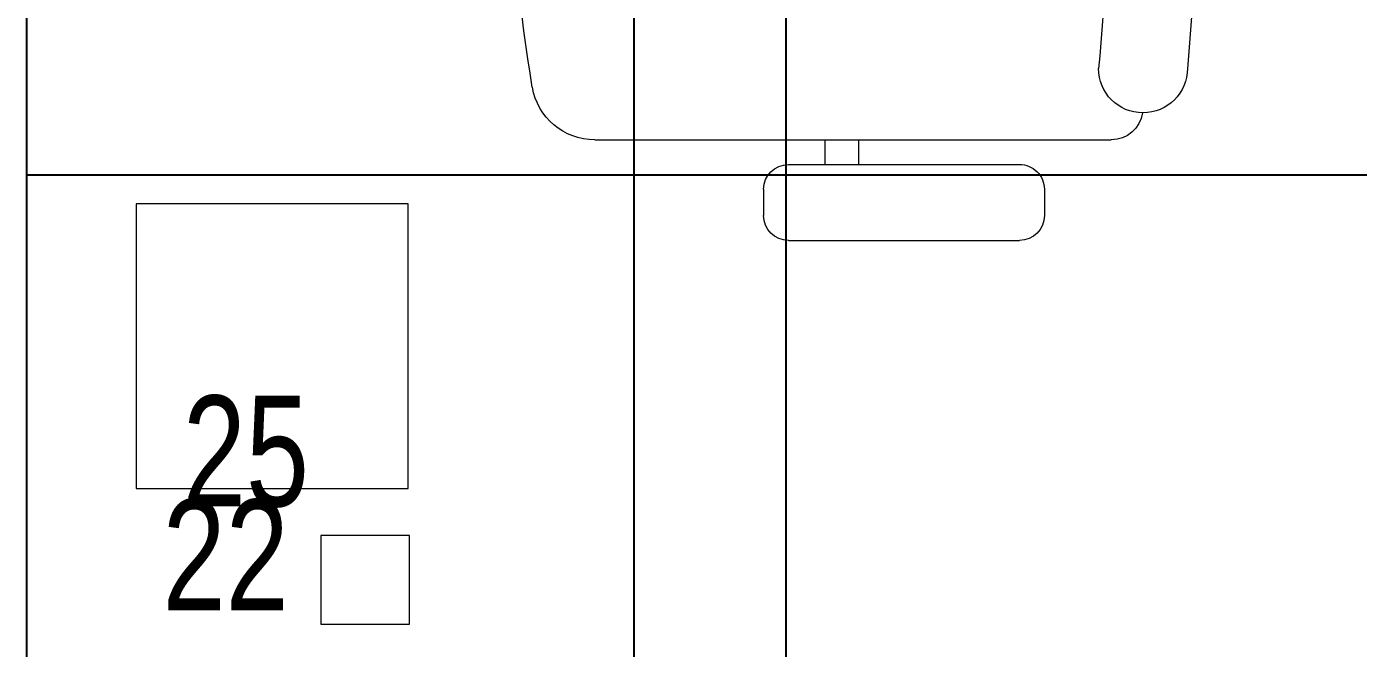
# Model space of a CAD drawing. Extents: x -12260 to 57327, y -29287 to 19916.
# Drawn here: x 25216 to 26268, y 2266 to 2757 of the extents above; entities that cross this region are included whole.
import ezdxf

# ---------------------------------------------------------------- set-up
doc = ezdxf.new("R2010")
doc.units = 0
doc.header["$LTSCALE"] = 0.25
doc.linetypes.add('DASHDOT', pattern=[25.4, 12.7, -6.35, 0, -6.35])
for name, color, linetype, lineweight in [('01-First Floor$0$72_EGR_EQP_TAG', 142, 'Continuous', 5), ('01-First Floor$0$LOADING', 253, 'Continuous', 5), ('01-First Floor$0$NEW Wall', 166, 'Continuous', 5), ('01-First Floor$0$Walls', 251, 'Continuous', 5), ('E-LITE-CLNG-CNDT', 6, 'DASHDOT', 35)]:
    doc.layers.add(name, color=color, linetype=linetype, lineweight=lineweight)
doc.layers.add('01-First Floor$0$FALSE CEILING', color=251, linetype='Continuous')
doc.styles.add('01-First Floor$0$X3G_ENTITY_257CFD', font='swisscl.ttf', dxfattribs={"height": 200})

# ---------------------------------------------------------------- blocks, each defined once
blk = doc.blocks.new('01-First Floor$0$D.110.51.53')
blk.add_lwpolyline([(285914, 4547), (286139, 4547), (286139, 4332), (285914, 4332), (285914, 4547)])
blk = doc.blocks.new('01-First Floor$0$D.111.03.06')
blk.add_lwpolyline([(292372, 3690), (292442, 3690), (292442, 3620), (292372, 3620), (292372, 3690)])
blk = doc.blocks.new('*X143')
at = {"color": 0}
for p, q in [((5, 3), (5, 3)), ((5, 3), (5, 3)), ((5, 3), (5, 3)), ((5, 3), (5, 3)), ((5, 3), (5, 3)), ((5, 3), (5, 3)), ((5, 3), (5, 3)), ((5, 3), (5, 3)), ((5, 3), (5, 3)), ((5, 3), (5, 3)), ((5, 3), (5, 3)), ((5, 3), (5, 3)), ((5, 3), (5, 3)), ((5, 3), (5, 3)), ((5, 3), (5, 3)), ((5, 3), (5, 3)), ((5, 3), (5, 3)), ((5, 3), (5, 3)), ((5, 3), (5, 3)), ((5, 3), (5, 3)), ((5, 3), (5, 3)), ((5, 3), (5, 3)), ((5, 3), (5, 3)), ((5, 3), (5, 3)), ((5, 3), (5, 3)), ((5, 3), (5, 3)), ((5, 3), (5, 3)), ((5, 3), (5, 3)), ((5, 3), (5, 3)), ((5, 3), (5, 3)), ((5, 3), (5, 3)), ((5, 3), (5, 3)), ((5, 3), (5, 3)), ((5, 3), (5, 3)), ((5, 3), (5, 3)), ((5, 3), (5, 3)), ((5, 3), (5, 3)), ((5, 3), (5, 3)), ((5, 3), (5, 3)), ((5, 3), (5, 3)), ((5, 3), (5, 3)), ((5, 3), (5, 3)), ((5, 3), (5, 3)), ((5, 3), (5, 3)), ((5, 3), (5, 3)), ((5, 3), (5, 3)), ((5, 3), (5, 3)), ((5, 3), (5, 3)), ((5, 3), (5, 3)), ((5, 3), (5, 3)), ((5, 3), (5, 3)), ((5, 3), (5, 3)), ((5, 3), (5, 3)), ((5, 3), (5, 3)), ((5, 3), (5, 3)), ((5, 3), (5, 3)), ((5, 3), (5, 3)), ((5, 3), (5, 3)), ((5, 3), (5, 3)), ((5, 3), (5, 3)), ((5, 3), (5, 3)), ((5, 3), (5, 3)), ((5, 3), (5, 3)), ((5, 3), (5, 3)), ((5, 3), (5, 3)), ((5, 3), (5, 3)), ((6, 3), (5, 3)), ((5, 3), (5, 3)), ((6, 3), (5, 3)), ((5, 3), (5, 3)), ((6, 3), (5, 3)), ((5, 3), (5, 3)), ((6, 3), (5, 3)), ((5, 3), (5, 3)), ((5, 3), (5, 3)), ((5, 3), (5, 3)), ((5, 3), (5, 3)), ((5, 3), (5, 3)), ((5, 3), (5, 3)), ((5, 3), (5, 3)), ((5, 3), (5, 3)), ((5, 3), (5, 3)), ((5, 3), (5, 3)), ((5, 3), (5, 3)), ((5, 3), (5, 3)), ((5, 3), (5, 3)), ((5, 3), (5, 3)), ((5, 3), (5, 3)), ((5, 3), (5, 3)), ((5, 3), (5, 3)), ((5, 3), (5, 3)), ((5, 3), (5, 3)), ((5, 3), (5, 3)), ((5, 3), (5, 3)), ((5, 3), (5, 3)), ((5, 3), (5, 3)), ((6, 3), (6, 3)), ((6, 3), (6, 3)), ((6, 3), (6, 3)), ((6, 3), (6, 3)), ((6, 3), (6, 3)), ((6, 3), (6, 3)), ((6, 3), (6, 3)), ((6, 3), (6, 3)), ((6, 3), (6, 3)), ((6, 3), (6, 3)), ((6, 3), (6, 3)), ((6, 3), (6, 3)), ((6, 3), (6, 3)), ((6, 3), (6, 3)), ((6, 3), (6, 3)), ((6, 3), (6, 3)), ((6, 3), (6, 3)), ((6, 3), (6, 3)), ((6, 3), (6, 3)), ((6, 3), (6, 3)), ((6, 3), (6, 3)), ((6, 3), (6, 3)), ((6, 3), (6, 3)), ((6, 3), (6, 3)), ((6, 3), (6, 3)), ((6, 3), (6, 3)), ((6, 3), (6, 3)), ((6, 3), (6, 3)), ((6, 3), (6, 3)), ((6, 3), (6, 3)), ((6, 3), (6, 3)), ((6, 3), (6, 3)), ((6, 3), (6, 3)), ((6, 3), (6, 3)), ((6, 3), (6, 3)), ((6, 3), (6, 3)), ((6, 3), (6, 3)), ((6, 3), (6, 3)), ((6, 3), (6, 3)), ((6, 3), (6, 3)), ((6, 3), (6, 3)), ((6, 3), (6, 3)), ((6, 3), (6, 3)), ((6, 3), (6, 3)), ((6, 3), (6, 3)), ((6, 3), (6, 3)), ((6, 3), (6, 3)), ((6, 3), (6, 3)), ((6, 3), (6, 3)), ((6, 3), (6, 3)), ((6, 3), (6, 3)), ((6, 3), (6, 3)), ((6, 3), (6, 3)), ((6, 3), (6, 3)), ((6, 3), (6, 3)), ((6, 3), (6, 3)), ((6, 3), (6, 3)), ((6, 3), (6, 3)), ((6, 3), (6, 3)), ((6, 3), (6, 3)), ((6, 3), (6, 3)), ((6, 3), (6, 3)), ((6, 3), (6, 3)), ((6, 3), (6, 3)), ((6, 3), (6, 3)), ((6, 3), (6, 3)), ((6, 3), (6, 3)), ((6, 3), (6, 3)), ((6, 3), (6, 3)), ((6, 3), (6, 3)), ((6, 3), (6, 3)), ((6, 3), (6, 3)), ((6, 3), (6, 3)), ((6, 3), (6, 3)), ((6, 3), (6, 3)), ((6, 3), (6, 3)), ((6, 3), (6, 3)), ((6, 3), (6, 3)), ((6, 3), (6, 3)), ((6, 3), (6, 3)), ((6, 3), (6, 3)), ((6, 3), (6, 3)), ((6, 3), (6, 3)), ((6, 3), (6, 3)), ((6, 3), (6, 3)), ((6, 3), (6, 3)), ((6, 3), (6, 3)), ((6, 3), (6, 3)), ((6, 3), (6, 3)), ((6, 3), (6, 3)), ((6, 3), (6, 3)), ((6, 3), (6, 3)), ((6, 3), (6, 3)), ((6, 3), (6, 3)), ((6, 3), (6, 3)), ((6, 3), (6, 3)), ((6, 3), (6, 3)), ((6, 3), (6, 3)), ((6, 3), (6, 3)), ((6, 3), (6, 3)), ((6, 3), (6, 3)), ((6, 3), (6, 3)), ((6, 3), (6, 3)), ((6, 3), (6, 3)), ((6, 3), (6, 3)), ((6, 3), (6, 3)), ((6, 3), (6, 3)), ((6, 3), (6, 3)), ((6, 3), (6, 3)), ((6, 3), (6, 3)), ((6, 3), (6, 3)), ((6, 3), (6, 3)), ((6, 3), (6, 3)), ((6, 3), (6, 3)), ((6, 3), (6, 3)), ((6, 3), (6, 3)), ((6, 3), (6, 3)), ((6, 3), (6, 3)), ((6, 3), (6, 3)), ((6, 3), (6, 3)), ((6, 3), (6, 3)), ((6, 3), (6, 3)), ((6, 3), (6, 3)), ((6, 3), (6, 3)), ((6, 3), (6, 3)), ((6, 3), (6, 3)), ((6, 3), (6, 3)), ((6, 3), (6, 3)), ((6, 3), (6, 3)), ((6, 3), (6, 3)), ((6, 3), (6, 3)), ((6, 3), (6, 3)), ((6, 3), (6, 3)), ((6, 3), (6, 3)), ((6, 3), (6, 3)), ((6, 3), (6, 3)), ((6, 3), (6, 3)), ((6, 3), (6, 3)), ((6, 3), (6, 3)), ((6, 3), (6, 3)), ((6, 3), (6, 3)), ((6, 3), (6, 3)), ((6, 3), (6, 3)), ((6, 3), (6, 3)), ((6, 3), (6, 3)), ((6, 3), (6, 3)), ((6, 3), (6, 3)), ((6, 3), (6, 3)), ((6, 3), (6, 3)), ((6, 3), (6, 3)), ((6, 3), (6, 3)), ((6, 3), (6, 3)), ((6, 3), (6, 3)), ((6, 3), (6, 3)), ((6, 3), (6, 3)), ((6, 3), (6, 3)), ((6, 3), (6, 3)), ((6, 3), (6, 3)), ((6, 3), (6, 3)), ((6, 3), (6, 3)), ((6, 3), (6, 3)), ((6, 3), (6, 3)), ((6, 3), (6, 3)), ((6, 3), (6, 3)), ((6, 3), (6, 3)), ((6, 3), (6, 3)), ((6, 3), (6, 3)), ((6, 3), (6, 3)), ((6, 3), (6, 3)), ((6, 3), (6, 3)), ((6, 3), (6, 3)), ((6, 3), (6, 3)), ((6, 3), (6, 3)), ((6, 3), (6, 3)), ((6, 3), (6, 3)), ((6, 3), (6, 3)), ((6, 3), (6, 3)), ((6, 3), (6, 3)), ((6, 3), (6, 3)), ((6, 3), (6, 3)), ((6, 3), (6, 3)), ((6, 3), (6, 3)), ((6, 3), (6, 3)), ((6, 3), (6, 3)), ((6, 3), (6, 3)), ((6, 3), (6, 3)), ((6, 3), (6, 3)), ((6, 3), (6, 3)), ((6, 3), (6, 3)), ((6, 3), (6, 3)), ((6, 3), (6, 3)), ((6, 3), (6, 3)), ((6, 3), (6, 3)), ((6, 3), (6, 3)), ((6, 3), (6, 3)), ((6, 3), (6, 3)), ((6, 3), (6, 3)), ((6, 3), (6, 3)), ((6, 3), (6, 3)), ((6, 3), (6, 3)), ((6, 3), (6, 3)), ((6, 3), (6, 3)), ((6, 3), (6, 3)), ((6, 3), (6, 3)), ((6, 3), (5, 3)), ((6, 3), (5, 3)), ((6, 3), (5, 3)), ((6, 3), (5, 3)), ((6, 3), (5, 3)), ((6, 3), (6, 3)), ((6, 3), (6, 3)), ((6, 3), (6, 3)), ((6, 3), (6, 3)), ((6, 3), (6, 3)), ((6, 3), (6, 3)), ((6, 3), (6, 3)), ((6, 3), (6, 3)), ((6, 3), (6, 3)), ((6, 3), (6, 3)), ((6, 3), (6, 3)), ((6, 3), (6, 3)), ((6, 3), (6, 3)), ((6, 3), (6, 3)), ((6, 3), (6, 3)), ((6, 3), (6, 3)), ((6, 3), (6, 3)), ((6, 3), (6, 3)), ((6, 3), (6, 3)), ((6, 3), (6, 3)), ((6, 3), (6, 3)), ((6, 3), (6, 3)), ((6, 3), (6, 3)), ((6, 3), (6, 3)), ((6, 3), (6, 3)), ((6, 3), (6, 3)), ((6, 3), (6, 3)), ((6, 3), (6, 3)), ((6, 3), (6, 3)), ((6, 3), (6, 3)), ((6, 3), (6, 3)), ((6, 3), (6, 3)), ((6, 3), (6, 3)), ((6, 3), (6, 3)), ((6, 3), (6, 3)), ((6, 3), (6, 3)), ((6, 3), (6, 3)), ((6, 3), (6, 3)), ((6, 3), (6, 3)), ((6, 3), (6, 3)), ((6, 3), (6, 3)), ((6, 3), (6, 3)), ((6, 3), (6, 3)), ((6, 3), (6, 3)), ((6, 3), (6, 3)), ((6, 3), (6, 3)), ((6, 3), (6, 3)), ((6, 3), (6, 3)), ((6, 3), (6, 3)), ((6, 3), (6, 3)), ((6, 3), (6, 3)), ((6, 3), (6, 3)), ((6, 3), (6, 3)), ((6, 3), (6, 3)), ((6, 3), (6, 3)), ((6, 3), (6, 3)), ((6, 3), (6, 3)), ((6, 3), (6, 3)), ((6, 3), (6, 3)), ((6, 3), (6, 3)), ((6, 3), (6, 3)), ((6, 3), (6, 3)), ((6, 3), (6, 3)), ((6, 3), (6, 3)), ((6, 3), (6, 3)), ((6, 3), (6, 3)), ((6, 3), (6, 3)), ((6, 3), (6, 3)), ((6, 3), (6, 3)), ((6, 3), (6, 3)), ((6, 3), (6, 3)), ((6, 3), (6, 3)), ((6, 3), (6, 3)), ((6, 3), (6, 3)), ((6, 3), (6, 3)), ((6, 3), (6, 3)), ((6, 3), (6, 3)), ((6, 3), (6, 3)), ((6, 3), (6, 3)), ((6, 3), (6, 3)), ((6, 3), (6, 3)), ((6, 3), (6, 3)), ((6, 3), (6, 3)), ((6, 3), (6, 3)), ((6, 3), (6, 3)), ((6, 3), (6, 3)), ((6, 3), (6, 3)), ((6, 3), (6, 3)), ((6, 3), (6, 3)), ((6, 3), (6, 3)), ((6, 3), (6, 3)), ((6, 3), (6, 3)), ((6, 3), (6, 3)), ((6, 3), (6, 3)), ((6, 3), (6, 3)), ((6, 3), (6, 3)), ((6, 3), (6, 3)), ((6, 3), (6, 3)), ((6, 3), (6, 3)), ((6, 3), (6, 3)), ((6, 3), (6, 3)), ((6, 3), (6, 3)), ((6, 3), (6, 3)), ((6, 3), (6, 3)), ((6, 3), (6, 3)), ((6, 3), (6, 3)), ((6, 3), (6, 3)), ((6, 3), (6, 3)), ((6, 3), (6, 3)), ((6, 3), (6, 3)), ((6, 3), (6, 3)), ((6, 3), (6, 3)), ((6, 3), (6, 3)), ((6, 3), (6, 3)), ((6, 3), (6, 3)), ((6, 3), (6, 3)), ((6, 3), (6, 3)), ((6, 3), (6, 3)), ((6, 3), (6, 3)), ((6, 3), (6, 3)), ((6, 3), (6, 3)), ((6, 3), (6, 3)), ((6, 3), (6, 3)), ((6, 3), (6, 3)), ((6, 3), (6, 3)), ((6, 3), (6, 3)), ((6, 3), (6, 3)), ((6, 3), (6, 3)), ((6, 3), (6, 3)), ((6, 3), (6, 3)), ((6, 3), (6, 3)), ((6, 3), (6, 3)), ((6, 3), (6, 3)), ((6, 3), (6, 3)), ((6, 3), (6, 3)), ((6, 3), (6, 3)), ((6, 3), (6, 3)), ((6, 3), (6, 3)), ((6, 3), (6, 3)), ((6, 3), (6, 3)), ((6, 3), (6, 3)), ((6, 3), (6, 3)), ((6, 3), (6, 3)), ((6, 3), (6, 3)), ((6, 3), (6, 3)), ((6, 3), (6, 3)), ((6, 3), (6, 3)), ((6, 3), (6, 3)), ((6, 3), (6, 3)), ((6, 3), (6, 3)), ((6, 3), (6, 3)), ((6, 3), (6, 3)), ((6, 3), (6, 3)), ((6, 3), (6, 3)), ((6, 3), (6, 3)), ((6, 3), (6, 3)), ((6, 3), (6, 3)), ((6, 3), (6, 3)), ((6, 3), (6, 3)), ((6, 3), (6, 3)), ((6, 3), (6, 3)), ((6, 3), (6, 3)), ((6, 3), (6, 3)), ((6, 3), (6, 3)), ((6, 3), (6, 3)), ((6, 3), (6, 3)), ((6, 3), (6, 3)), ((6, 3), (6, 3)), ((6, 3), (6, 3)), ((6, 3), (6, 3)), ((6, 3), (6, 3)), ((6, 3), (6, 3)), ((6, 3), (6, 3)), ((6, 3), (6, 3)), ((6, 3), (6, 3)), ((6, 3), (6, 3)), ((6, 3), (6, 3)), ((6, 3), (6, 3)), ((6, 3), (6, 3)), ((6, 3), (6, 3)), ((6, 3), (6, 3)), ((6, 3), (6, 3)), ((6, 3), (6, 3)), ((6, 3), (6, 3)), ((6, 3), (6, 3)), ((6, 3), (6, 3)), ((6, 3), (6, 3)), ((6, 3), (6, 3)), ((6, 3), (6, 3)), ((6, 3), (6, 3)), ((6, 3), (6, 3)), ((6, 3), (6, 3)), ((6, 3), (6, 3)), ((6, 3), (6, 3)), ((6, 3), (6, 3)), ((6, 3), (6, 3)), ((6, 3), (6, 3)), ((6, 3), (6, 3)), ((6, 3), (6, 3)), ((6, 3), (6, 3)), ((6, 3), (6, 3)), ((6, 3), (6, 3)), ((6, 3), (6, 3)), ((6, 3), (6, 3)), ((6, 3), (6, 3)), ((6, 3), (6, 3)), ((6, 3), (6, 3)), ((6, 3), (6, 3)), ((6, 3), (6, 3)), ((6, 3), (6, 3)), ((6, 3), (6, 3)), ((6, 3), (6, 3)), ((6, 3), (6, 3)), ((6, 3), (6, 3)), ((6, 3), (6, 3)), ((6, 3), (6, 3)), ((6, 3), (6, 3)), ((6, 3), (6, 3)), ((6, 3), (6, 3)), ((6, 3), (6, 3)), ((6, 3), (6, 3)), ((6, 3), (6, 3)), ((6, 3), (6, 3)), ((6, 3), (6, 3)), ((6, 3), (6, 3)), ((6, 3), (6, 3)), ((6, 3), (6, 3)), ((6, 3), (6, 3)), ((6, 3), (6, 3)), ((6, 3), (6, 3)), ((6, 3), (6, 3)), ((6, 3), (6, 3)), ((6, 3), (6, 3)), ((6, 3), (6, 3)), ((6, 3), (6, 3)), ((6, 3), (6, 3)), ((6, 3), (6, 3)), ((6, 3), (6, 3)), ((6, 3), (6, 3)), ((6, 3), (6, 3)), ((6, 3), (6, 3)), ((6, 3), (6, 3)), ((6, 3), (6, 3)), ((6, 3), (6, 3)), ((6, 3), (6, 3)), ((6, 3), (6, 3)), ((6, 3), (6, 3)), ((6, 3), (6, 3)), ((6, 3), (6, 3)), ((6, 3), (6, 3)), ((6, 3), (6, 3)), ((6, 3), (6, 3)), ((6, 3), (6, 3)), ((6, 3), (6, 3)), ((6, 3), (6, 3)), ((6, 3), (6, 3)), ((6, 3), (6, 3)), ((6, 3), (6, 3)), ((6, 3), (6, 3)), ((6, 3), (6, 3)), ((6, 3), (6, 3)), ((6, 3), (6, 3)), ((6, 3), (6, 3)), ((6, 3), (6, 3)), ((6, 3), (6, 3)), ((6, 3), (6, 3)), ((6, 3), (6, 3)), ((6, 3), (6, 3)), ((6, 3), (6, 3)), ((6, 3), (6, 3)), ((6, 3), (6, 3)), ((6, 3), (6, 3)), ((6, 3), (6, 3)), ((6, 3), (6, 3)), ((6, 3), (6, 3)), ((6, 3), (6, 3)), ((6, 3), (6, 3)), ((6, 3), (6, 3)), ((6, 3), (6, 3)), ((6, 3), (6, 3)), ((6, 3), (6, 3)), ((6, 3), (6, 3)), ((6, 3), (6, 3)), ((6, 3), (6, 3)), ((6, 3), (6, 3)), ((6, 3), (6, 3)), ((6, 3), (6, 3)), ((6, 3), (6, 3)), ((6, 3), (6, 3)), ((6, 3), (6, 3)), ((6, 3), (6, 3)), ((6, 3), (6, 3)), ((6, 3), (6, 3)), ((6, 3), (6, 3)), ((6, 3), (6, 3)), ((6, 3), (6, 3)), ((6, 3), (6, 3)), ((6, 3), (6, 3)), ((6, 3), (6, 3)), ((6, 3), (6, 3)), ((6, 3), (6, 3)), ((6, 3), (6, 3)), ((6, 3), (6, 3)), ((6, 3), (6, 3)), ((6, 3), (6, 3)), ((6, 3), (6, 3)), ((6, 3), (6, 3)), ((6, 3), (6, 3)), ((6, 3), (6, 3)), ((6, 3), (6, 3)), ((6, 3), (6, 3)), ((6, 3), (6, 3)), ((6, 3), (6, 3)), ((6, 3), (6, 3)), ((6, 3), (6, 3)), ((6, 3), (6, 3)), ((6, 3), (6, 3))]:
    blk.add_line(p, q, dxfattribs=at)
blk = doc.blocks.new('*X144')
at = {"color": 0}
for p, q in [((13, 1), (13, 1)), ((13, 1), (13, 1)), ((13, 1), (13, 1)), ((13, 1), (13, 1)), ((13, 1), (13, 1)), ((13, 1), (13, 1)), ((13, 1), (13, 1)), ((13, 1), (13, 1)), ((13, 1), (13, 1)), ((13, 1), (13, 1)), ((13, 1), (13, 1)), ((13, 1), (13, 1)), ((13, 1), (13, 1)), ((13, 1), (13, 1)), ((13, 1), (13, 1)), ((13, 1), (14, 1)), ((13, 1), (14, 1)), ((13, 1), (14, 1)), ((13, 1), (13, 1)), ((13, 1), (13, 1)), ((13, 1), (13, 1)), ((13, 1), (13, 1)), ((13, 1), (13, 1)), ((13, 1), (13, 1)), ((13, 1), (13, 1)), ((13, 1), (13, 1)), ((13, 1), (13, 1)), ((13, 1), (13, 1)), ((13, 1), (13, 1)), ((13, 1), (13, 1)), ((13, 1), (13, 1)), ((13, 1), (13, 1)), ((13, 1), (13, 1)), ((13, 1), (13, 1)), ((13, 1), (13, 1)), ((13, 1), (13, 1)), ((13, 1), (13, 1)), ((13, 1), (13, 1)), ((13, 1), (13, 1)), ((13, 1), (13, 1)), ((13, 1), (13, 1)), ((13, 1), (13, 1)), ((13, 1), (13, 1)), ((13, 1), (13, 1)), ((13, 1), (13, 1)), ((13, 1), (13, 1)), ((13, 1), (13, 1)), ((13, 1), (13, 1)), ((13, 1), (13, 1)), ((13, 1), (13, 1)), ((13, 1), (13, 1)), ((13, 1), (13, 1)), ((13, 1), (13, 1)), ((13, 1), (13, 1)), ((13, 1), (13, 1)), ((13, 1), (13, 1)), ((13, 1), (13, 1)), ((13, 1), (13, 1)), ((13, 1), (13, 1)), ((13, 1), (13, 1)), ((13, 1), (13, 1)), ((13, 1), (13, 1)), ((13, 1), (13, 1)), ((13, 1), (13, 1)), ((13, 1), (13, 1)), ((13, 1), (13, 1)), ((13, 1), (13, 1)), ((13, 1), (13, 1)), ((13, 1), (13, 1)), ((13, 1), (13, 1)), ((13, 1), (13, 1)), ((13, 1), (13, 1)), ((13, 1), (13, 1)), ((13, 1), (13, 1)), ((13, 1), (13, 1)), ((13, 1), (13, 1)), ((13, 1), (13, 1)), ((13, 1), (13, 1)), ((13, 1), (13, 1)), ((13, 1), (13, 1)), ((13, 1), (13, 1)), ((13, 1), (13, 1)), ((13, 1), (13, 1)), ((13, 1), (13, 1)), ((13, 1), (13, 1)), ((13, 1), (13, 1)), ((13, 1), (13, 1)), ((13, 1), (13, 1)), ((13, 1), (13, 1)), ((13, 1), (13, 1)), ((13, 1), (13, 1)), ((13, 1), (13, 1)), ((13, 1), (13, 1)), ((13, 1), (13, 1)), ((13, 1), (13, 1)), ((13, 1), (13, 1)), ((13, 1), (13, 1)), ((13, 1), (13, 1)), ((13, 1), (13, 1)), ((13, 1), (13, 1)), ((13, 1), (13, 1)), ((13, 1), (13, 1)), ((13, 1), (13, 1)), ((13, 1), (13, 1)), ((13, 1), (13, 1)), ((13, 1), (13, 1)), ((13, 1), (13, 1)), ((13, 1), (13, 1)), ((13, 1), (13, 1)), ((13, 1), (13, 1)), ((13, 1), (13, 1)), ((13, 1), (13, 1)), ((13, 1), (13, 1)), ((13, 1), (13, 1)), ((13, 1), (13, 1)), ((13, 1), (13, 1)), ((13, 1), (13, 1)), ((13, 1), (13, 1)), ((13, 1), (13, 1)), ((13, 1), (13, 1)), ((13, 1), (13, 1)), ((13, 1), (13, 1)), ((13, 1), (13, 1)), ((13, 1), (14, 1)), ((13, 0), (13, 0)), ((13, 0), (13, 0)), ((13, 0), (13, 0)), ((13, 0), (13, 0)), ((13, 0), (13, 0)), ((13, 0), (13, 0)), ((13, 0), (13, 0)), ((13, 0), (13, 0)), ((13, 0), (13, 0)), ((13, 0), (13, 0)), ((13, 0), (13, 0)), ((13, 0), (13, 0)), ((13, 0), (13, 0)), ((13, 0), (13, 0)), ((13, 0), (13, 0)), ((13, 0), (13, 0)), ((13, 0), (13, 0)), ((13, 0), (13, 0)), ((13, 0), (13, 0)), ((13, 0), (13, 0)), ((13, 0), (13, 0)), ((13, 0), (13, 0)), ((13, 0), (13, 0)), ((13, 0), (13, 0)), ((13, 0), (13, 0)), ((13, 0), (13, 0)), ((13, 0), (13, 0)), ((13, 0), (13, 0)), ((13, 0), (13, 0)), ((13, 0), (13, 0)), ((13, 0), (13, 0)), ((13, 0), (13, 0)), ((13, 0), (13, 0)), ((13, 0), (13, 0)), ((13, 0), (13, 0)), ((13, 0), (13, 0)), ((13, 0), (13, 0)), ((13, 0), (13, 0)), ((13, 0), (13, 0)), ((13, 0), (13, 0)), ((13, 0), (13, 0)), ((13, 0), (13, 0)), ((13, 0), (13, 0)), ((13, 0), (13, 0)), ((13, 0), (13, 0)), ((13, 0), (13, 0)), ((13, 0), (13, 0)), ((13, 0), (13, 0)), ((13, 0), (14, 0)), ((13, 0), (14, 0)), ((13, 0), (13, 0)), ((13, 0), (14, 0)), ((14, 1), (14, 1)), ((14, 1), (14, 1)), ((14, 1), (14, 1)), ((14, 1), (14, 1)), ((14, 1), (14, 1)), ((14, 1), (14, 1)), ((14, 1), (14, 1)), ((14, 1), (14, 1)), ((14, 1), (14, 1)), ((14, 1), (14, 1)), ((14, 1), (14, 1)), ((14, 1), (14, 1)), ((14, 1), (14, 1)), ((14, 1), (14, 1)), ((14, 1), (14, 1)), ((14, 1), (14, 1)), ((14, 1), (14, 1)), ((14, 1), (14, 1)), ((14, 1), (14, 1)), ((14, 1), (14, 1)), ((14, 1), (14, 1)), ((14, 1), (14, 1)), ((14, 1), (14, 1)), ((14, 1), (14, 1)), ((14, 1), (14, 1)), ((14, 1), (14, 1)), ((14, 1), (14, 1)), ((14, 1), (14, 1)), ((14, 1), (14, 1)), ((14, 1), (14, 1)), ((14, 1), (14, 1)), ((14, 1), (14, 1)), ((14, 1), (14, 1)), ((14, 1), (14, 1)), ((14, 1), (14, 1)), ((14, 1), (14, 1)), ((14, 1), (14, 1)), ((14, 1), (14, 1)), ((14, 1), (14, 1)), ((14, 1), (14, 1)), ((14, 1), (14, 1)), ((14, 1), (14, 1)), ((14, 1), (14, 1)), ((14, 1), (14, 1)), ((14, 1), (14, 1)), ((14, 1), (14, 1)), ((14, 1), (14, 1)), ((14, 1), (14, 1)), ((14, 1), (14, 1)), ((14, 1), (14, 1)), ((14, 1), (14, 1)), ((14, 1), (14, 1)), ((14, 1), (14, 1)), ((14, 1), (14, 1)), ((14, 1), (14, 1)), ((14, 1), (14, 1)), ((14, 1), (14, 1)), ((14, 1), (14, 1)), ((14, 1), (14, 1)), ((14, 1), (14, 1)), ((14, 1), (14, 1)), ((14, 1), (14, 1)), ((14, 1), (14, 1)), ((14, 1), (14, 1)), ((14, 1), (14, 1)), ((14, 1), (14, 1)), ((14, 1), (14, 1)), ((14, 1), (14, 1)), ((14, 1), (14, 1)), ((14, 1), (14, 1)), ((14, 1), (14, 1)), ((14, 1), (14, 1)), ((14, 1), (14, 1)), ((14, 1), (14, 1)), ((14, 1), (14, 1)), ((14, 1), (14, 1)), ((14, 1), (14, 1)), ((14, 1), (14, 1)), ((14, 1), (14, 1)), ((14, 1), (14, 1)), ((14, 1), (14, 1)), ((14, 1), (14, 1)), ((14, 1), (14, 1)), ((14, 1), (14, 1)), ((14, 1), (14, 1)), ((14, 1), (14, 1)), ((14, 1), (14, 1)), ((14, 1), (14, 1)), ((14, 1), (14, 1)), ((14, 1), (14, 1)), ((14, 1), (14, 1)), ((14, 1), (14, 1)), ((14, 1), (14, 1)), ((14, 1), (14, 1)), ((14, 0), (14, 0)), ((14, 0), (14, 0)), ((14, 0), (14, 0)), ((14, 0), (14, 0)), ((14, 0), (14, 0)), ((14, 0), (14, 0)), ((14, 0), (14, 0)), ((14, 0), (14, 0)), ((14, 0), (14, 0)), ((14, 0), (14, 0)), ((14, 0), (14, 0)), ((14, 0), (14, 0)), ((14, 0), (14, 0)), ((14, 0), (14, 0)), ((14, 0), (14, 0)), ((14, 0), (14, 0)), ((14, 0), (14, 0)), ((14, 0), (14, 0)), ((14, 0), (14, 0)), ((14, 0), (14, 0)), ((14, 0), (14, 0)), ((14, 0), (14, 0)), ((14, 0), (14, 0)), ((14, 0), (14, 0)), ((14, 0), (14, 0)), ((14, 0), (14, 0)), ((14, 0), (14, 0)), ((14, 0), (14, 0)), ((14, 0), (14, 0)), ((14, 0), (14, 0)), ((14, 0), (14, 0)), ((14, 0), (14, 0)), ((14, 0), (14, 0)), ((14, 0), (14, 0)), ((14, 0), (14, 0)), ((14, 0), (14, 0)), ((14, 0), (14, 0)), ((14, 0), (14, 0)), ((14, 0), (14, 0)), ((14, 0), (14, 0)), ((14, 0), (14, 0)), ((14, 0), (14, 0)), ((14, 0), (14, 0)), ((14, 0), (14, 0)), ((14, 0), (14, 0)), ((14, 0), (14, 0)), ((14, 0), (14, 0)), ((14, 0), (14, 0)), ((13, 0), (13, 0)), ((13, 0), (14, 0)), ((13, 0), (13, 0)), ((13, 0), (14, 0)), ((13, 0), (13, 0)), ((13, 0), (14, 0)), ((13, 0), (13, 0)), ((13, 0), (13, 0)), ((13, 0), (13, 0)), ((13, 0), (13, 0)), ((13, 0), (14, 0)), ((13, 0), (13, 0)), ((13, 0), (14, 0)), ((13, 0), (13, 0)), ((13, 0), (14, 0)), ((13, 0), (13, 0)), ((13, 0), (14, 0)), ((13, 0), (13, 0)), ((13, 0), (14, 0)), ((13, 0), (13, 0)), ((13, 0), (14, 0)), ((13, 0), (13, 0)), ((13, 0), (14, 0)), ((13, 0), (13, 0)), ((13, 0), (13, 0)), ((13, 0), (13, 0)), ((13, 0), (14, 0)), ((13, 0), (13, 0)), ((13, 0), (14, 0)), ((13, 0), (13, 0)), ((13, 0), (14, 0)), ((13, 0), (13, 0)), ((13, 0), (14, 0)), ((13, 0), (13, 0)), ((13, 0), (13, 0)), ((13, 0), (13, 0)), ((13, 0), (13, 0)), ((13, 0), (13, 0)), ((13, 0), (13, 0)), ((13, 0), (13, 0)), ((13, 0), (13, 0)), ((13, 0), (13, 0)), ((13, 0), (13, 0)), ((13, 0), (13, 0)), ((13, 0), (13, 0)), ((13, 0), (13, 0)), ((13, 0), (13, 0)), ((13, 0), (13, 0)), ((13, 0), (13, 0)), ((13, 0), (13, 0)), ((13, 0), (13, 0)), ((13, 0), (13, 0)), ((13, 0), (13, 0)), ((13, 0), (13, 0)), ((13, 0), (13, 0)), ((13, 0), (13, 0)), ((13, 0), (13, 0)), ((13, 0), (13, 0)), ((13, 0), (13, 0)), ((13, 0), (13, 0)), ((13, 0), (13, 0)), ((13, 0), (13, 0)), ((13, 0), (13, 0)), ((13, 0), (13, 0)), ((13, -1), (13, -1)), ((13, -1), (13, -1)), ((13, -1), (13, -1)), ((13, -1), (13, -1)), ((13, -1), (13, -1)), ((13, -1), (14, -1)), ((13, -1), (13, -1)), ((14, 0), (14, 0)), ((14, 0), (14, 0)), ((14, 0), (14, 0)), ((14, 0), (14, 0)), ((14, 0), (14, 0)), ((14, 0), (14, 0)), ((14, 0), (14, 0)), ((14, 0), (14, 0)), ((14, 0), (14, 0)), ((14, 0), (14, 0)), ((14, 0), (14, 0)), ((14, 0), (14, 0)), ((14, 0), (14, 0)), ((14, 0), (14, 0)), ((14, 0), (14, 0)), ((13, 0), (14, 0)), ((14, 0), (14, 0)), ((14, 0), (14, 0)), ((14, 0), (14, 0)), ((14, 0), (14, 0)), ((14, 0), (14, 0)), ((14, 0), (14, 0)), ((14, 0), (14, 0)), ((14, 0), (14, 0)), ((14, 0), (14, 0)), ((14, 0), (14, 0)), ((14, 0), (14, 0)), ((14, 0), (14, 0)), ((14, 0), (14, 0)), ((14, 0), (14, 0)), ((14, 0), (14, 0)), ((14, 0), (14, 0)), ((14, 0), (14, 0)), ((14, 0), (14, 0)), ((14, 0), (14, 0)), ((14, 0), (14, 0)), ((14, 0), (14, 0)), ((14, 0), (14, 0)), ((14, 0), (14, 0)), ((14, 0), (14, 0)), ((14, 0), (14, 0)), ((14, 0), (14, 0)), ((14, 0), (14, 0)), ((14, 0), (14, 0)), ((14, 0), (14, 0)), ((14, 0), (14, 0)), ((14, 0), (14, 0)), ((14, 0), (14, 0)), ((14, 0), (14, 0)), ((14, 0), (14, 0)), ((14, -1), (14, -1)), ((14, -1), (14, -1)), ((14, -1), (14, -1)), ((14, -1), (14, -1)), ((14, -1), (14, -1))]:
    blk.add_line(p, q, dxfattribs=at)
blk = doc.blocks.new('01-First Floor$0$GF21018-P')
at = {"color": 0}
for p, q in [((0.2205, 0.4756), (0.2205, 0.0675)), ((0.2596, 0.3422), (0.2804, 0.3422)), ((0.24, 0.3226), (0.24, 0.14)), ((0.3, 0.3226), (0.3, 0.14)), ((0.2205, 0.2937), (0.24, 0.2937)), ((0.2205, 0.2671), (0.24, 0.2671)), ((0.2596, 0.1204), (0.2804, 0.1204))]:
    blk.add_line(p, q, dxfattribs=at)
for points in [[(0.24, 0.2937), (0.24, 0.2937), (0.24, 0.2937), (0.24, 0.2937), (0.24, 0.2937), (0.24, 0.2937), (0.24, 0.2937), (0.24, 0.2937), (0.24, 0.2937), (0.24, 0.2937), (0.24, 0.2937), (0.24, 0.2937), (0.24, 0.2937), (0.24, 0.2937), (0.24, 0.2937), (0.24, 0.2937), (0.24, 0.2937), (0.24, 0.2937), (0.24, 0.2937), (0.24, 0.2937), (0.24, 0.2937), (0.24, 0.2937), (0.24, 0.2937), (0.24, 0.2937), (0.24, 0.2937), (0.24, 0.2937), (0.24, 0.2937), (0.24, 0.2937), (0.24, 0.2937), (0.24, 0.2937), (0.24, 0.2937), (0.24, 0.2937), (0.24, 0.2937), (0.24, 0.2937), (0.24, 0.2937), (0.24, 0.2937), (0.24, 0.2937), (0.24, 0.2937), (0.24, 0.2937), (0.24, 0.2937), (0.24, 0.2937), (0.24, 0.2937), (0.24, 0.2937), (0.24, 0.2937), (0.24, 0.2937), (0.24, 0.2937), (0.24, 0.2937), (0.24, 0.2937), (0.24, 0.2937), (0.24, 0.2937), (0.24, 0.2937), (0.24, 0.2937), (0.24, 0.2937), (0.24, 0.2937), (0.24, 0.2937), (0.24, 0.2937), (0.24, 0.2937), (0.24, 0.2937), (0.24, 0.2937), (0.24, 0.2937), (0.24, 0.2937), (0.24, 0.2937), (0.24, 0.2937), (0.24, 0.2937), (0.24, 0.2937), (0.24, 0.2937), (0.24, 0.2937), (0.24, 0.2937), (0.24, 0.2937), (0.24, 0.2937), (0.24, 0.2937), (0.24, 0.2937), (0.24, 0.2937), (0.24, 0.2937), (0.24, 0.2937), (0.24, 0.2937), (0.24, 0.2937), (0.24, 0.2937), (0.24, 0.2937), (0.24, 0.2937), (0.24, 0.2937), (0.24, 0.2937), (0.24, 0.2937), (0.24, 0.2937), (0.24, 0.2937), (0.24, 0.2937), (0.24, 0.2937), (0.24, 0.2937), (0.24, 0.2937), (0.24, 0.2937), (0.24, 0.2937), (0.24, 0.2937), (0.24, 0.2937), (0.24, 0.2937), (0.24, 0.2937), (0.24, 0.2937), (0.24, 0.2937), (0.24, 0.2937), (0.24, 0.2937), (0.24, 0.2937), (0.24, 0.2937), (0.24, 0.2937), (0.24, 0.2937), (0.24, 0.2937), (0.24, 0.2937), (0.24, 0.2937), (0.24, 0.2937), (0.24, 0.2937), (0.24, 0.2937), (0.24, 0.2937), (0.24, 0.2937), (0.24, 0.2937), (0.24, 0.2937), (0.24, 0.2937), (0.24, 0.2937), (0.24, 0.2937), (0.24, 0.2937), (0.24, 0.2937), (0.24, 0.2937), (0.24, 0.2937), (0.24, 0.2937), (0.24, 0.2937), (0.24, 0.2937), (0.24, 0.2937), (0.24, 0.2937), (0.24, 0.2937), (0.24, 0.2937), (0.24, 0.2937), (0.24, 0.2937), (0.24, 0.2937), (0.24, 0.2937), (0.24, 0.2937), (0.24, 0.2937), (0.24, 0.2937), (0.24, 0.2937), (0.24, 0.2937), (0.24, 0.2937), (0.24, 0.2937), (0.24, 0.2937), (0.24, 0.2937), (0.24, 0.2937), (0.24, 0.2937), (0.24, 0.2937), (0.24, 0.2937), (0.24, 0.2937), (0.24, 0.2937), (0.24, 0.2937), (0.24, 0.2937), (0.24, 0.2937), (0.24, 0.2937), (0.24, 0.2937), (0.24, 0.2937), (0.24, 0.2937), (0.24, 0.2937), (0.24, 0.2937), (0.24, 0.2937), (0.24, 0.2937), (0.24, 0.2937), (0.24, 0.2937), (0.24, 0.2937), (0.24, 0.2937), (0.24, 0.2937), (0.24, 0.2937), (0.24, 0.2937), (0.24, 0.2937), (0.24, 0.2937), (0.24, 0.2937), (0.24, 0.2937), (0.24, 0.2937), (0.24, 0.2937), (0.24, 0.2937), (0.24, 0.2937), (0.24, 0.2937), (0.24, 0.2937), (0.24, 0.2937), (0.24, 0.2937), (0.24, 0.2937), (0.24, 0.2937), (0.24, 0.2937), (0.24, 0.2937), (0.24, 0.2937), (0.24, 0.2937), (0.24, 0.2937), (0.24, 0.2937), (0.24, 0.2937), (0.24, 0.2937), (0.24, 0.2937), (0.24, 0.2937), (0.24, 0.2937), (0.24, 0.2937), (0.24, 0.2937), (0.24, 0.2937), (0.24, 0.2937), (0.24, 0.2937), (0.24, 0.2937), (0.24, 0.2937), (0.24, 0.2937), (0.24, 0.2937), (0.24, 0.2937), (0.24, 0.2937), (0.24, 0.2937), (0.24, 0.2937), (0.24, 0.2937), (0.24, 0.2937), (0.24, 0.2937), (0.24, 0.2937), (0.24, 0.2937), (0.24, 0.2937), (0.24, 0.2937), (0.24, 0.2937), (0.24, 0.2937), (0.24, 0.2937), (0.24, 0.2937), (0.24, 0.2937), (0.24, 0.2937), (0.24, 0.2937), (0.24, 0.2937), (0.24, 0.2937), (0.24, 0.2937), (0.24, 0.2937), (0.24, 0.2937), (0.24, 0.2937), (0.24, 0.2937), (0.24, 0.2937), (0.24, 0.2937), (0.24, 0.2937), (0.24, 0.2937), (0.24, 0.2937), (0.24, 0.2937), (0.24, 0.2937), (0.24, 0.2937), (0.24, 0.2937), (0.24, 0.2937), (0.24, 0.2937), (0.24, 0.2937), (0.24, 0.2937), (0.24, 0.2937), (0.24, 0.2937), (0.24, 0.2937), (0.24, 0.2937), (0.24, 0.2937), (0.24, 0.2937), (0.24, 0.2937), (0.24, 0.2937), (0.24, 0.2937), (0.24, 0.2937), (0.24, 0.2937), (0.24, 0.2937), (0.24, 0.2937), (0.24, 0.2937), (0.24, 0.2937), (0.24, 0.2937), (0.24, 0.2937), (0.24, 0.2937), (0.24, 0.2937), (0.24, 0.2937), (0.24, 0.2937), (0.24, 0.2937), (0.24, 0.2937), (0.24, 0.2937), (0.24, 0.2937), (0.24, 0.2937), (0.24, 0.2937), (0.24, 0.2937), (0.24, 0.2937), (0.24, 0.2937), (0.24, 0.2937), (0.24, 0.2937), (0.24, 0.2937), (0.24, 0.2937), (0.24, 0.2937), (0.24, 0.2937), (0.24, 0.2937), (0.24, 0.2937), (0.24, 0.2937), (0.24, 0.2937), (0.24, 0.2937)], [(0.24, 0.2937), (0.24, 0.2937), (0.24, 0.2937), (0.24, 0.2937), (0.24, 0.2937), (0.24, 0.2937), (0.24, 0.2937), (0.24, 0.2937), (0.24, 0.2937), (0.24, 0.2937), (0.24, 0.2937), (0.24, 0.2937), (0.24, 0.2937), (0.24, 0.2937), (0.24, 0.2937), (0.24, 0.2937), (0.24, 0.2937), (0.24, 0.2937), (0.24, 0.2937), (0.24, 0.2937), (0.24, 0.2937), (0.24, 0.2937), (0.24, 0.2937), (0.24, 0.2937), (0.24, 0.2937), (0.24, 0.2937), (0.24, 0.2937), (0.24, 0.2937), (0.24, 0.2937), (0.24, 0.2937), (0.24, 0.2937), (0.24, 0.2937), (0.24, 0.2937), (0.24, 0.2937), (0.24, 0.2937), (0.24, 0.2937), (0.24, 0.2937), (0.24, 0.2937), (0.24, 0.2937), (0.24, 0.2937), (0.24, 0.2937), (0.24, 0.2937), (0.24, 0.2937), (0.24, 0.2937), (0.24, 0.2937), (0.24, 0.2937), (0.24, 0.2937), (0.24, 0.2937), (0.24, 0.2937), (0.24, 0.2937), (0.24, 0.2937), (0.24, 0.2937), (0.24, 0.2937), (0.24, 0.2937), (0.24, 0.2937), (0.24, 0.2937), (0.24, 0.2937), (0.24, 0.2937), (0.24, 0.2937), (0.24, 0.2937), (0.24, 0.2937), (0.24, 0.2937), (0.24, 0.2937), (0.24, 0.2937), (0.24, 0.2937), (0.24, 0.2937), (0.24, 0.2937), (0.24, 0.2937), (0.24, 0.2937), (0.24, 0.2937), (0.24, 0.2937), (0.24, 0.2937), (0.24, 0.2937), (0.24, 0.2937), (0.24, 0.2937), (0.24, 0.2937), (0.24, 0.2937), (0.24, 0.2937), (0.24, 0.2937), (0.24, 0.2937), (0.24, 0.2937), (0.24, 0.2937), (0.24, 0.2937), (0.24, 0.2937), (0.24, 0.2937), (0.24, 0.2937), (0.24, 0.2937), (0.24, 0.2937), (0.24, 0.2937), (0.24, 0.2937), (0.24, 0.2937), (0.24, 0.2937), (0.24, 0.2937), (0.24, 0.2937), (0.24, 0.2937), (0.24, 0.2937), (0.24, 0.2937), (0.24, 0.2937), (0.24, 0.2937), (0.24, 0.2937), (0.24, 0.2937), (0.24, 0.2937), (0.24, 0.2937), (0.24, 0.2937), (0.24, 0.2937), (0.24, 0.2937), (0.24, 0.2937), (0.24, 0.2937), (0.24, 0.2937), (0.24, 0.2937), (0.24, 0.2937), (0.24, 0.2937), (0.24, 0.2937), (0.24, 0.2937), (0.24, 0.2937), (0.24, 0.2937), (0.24, 0.2937), (0.24, 0.2937), (0.24, 0.2937), (0.24, 0.2937), (0.24, 0.2937), (0.24, 0.2937), (0.24, 0.2937), (0.24, 0.2937), (0.24, 0.2937), (0.24, 0.2937), (0.24, 0.2937), (0.24, 0.2937), (0.24, 0.2937), (0.24, 0.2937), (0.24, 0.2937), (0.24, 0.2937), (0.24, 0.2937), (0.24, 0.2937), (0.24, 0.2937), (0.24, 0.2937), (0.24, 0.2937), (0.24, 0.2937), (0.24, 0.2937), (0.24, 0.2937), (0.24, 0.2937), (0.24, 0.2937), (0.24, 0.2937), (0.24, 0.2937), (0.24, 0.2937), (0.24, 0.2937), (0.24, 0.2937), (0.24, 0.2937), (0.24, 0.2937), (0.24, 0.2937), (0.24, 0.2937), (0.24, 0.2937), (0.24, 0.2937), (0.24, 0.2937), (0.24, 0.2937), (0.24, 0.2937), (0.24, 0.2937), (0.24, 0.2937), (0.24, 0.2937), (0.24, 0.2937), (0.24, 0.2937), (0.24, 0.2937), (0.24, 0.2937), (0.24, 0.2937), (0.24, 0.2937), (0.24, 0.2937), (0.24, 0.2937), (0.24, 0.2937), (0.24, 0.2937), (0.24, 0.2937), (0.24, 0.2937), (0.24, 0.2937), (0.24, 0.2937), (0.24, 0.2937), (0.24, 0.2937), (0.24, 0.2937), (0.24, 0.2937), (0.24, 0.2937), (0.24, 0.2937), (0.24, 0.2937), (0.24, 0.2937), (0.24, 0.2937), (0.24, 0.2937), (0.24, 0.2937), (0.24, 0.2937), (0.24, 0.2937), (0.24, 0.2937), (0.24, 0.2937), (0.24, 0.2937), (0.24, 0.2937), (0.24, 0.2937), (0.24, 0.2937), (0.24, 0.2937), (0.24, 0.2937), (0.24, 0.2937), (0.24, 0.2937), (0.24, 0.2937), (0.24, 0.2937), (0.24, 0.2937), (0.24, 0.2937), (0.24, 0.2937), (0.24, 0.2937), (0.24, 0.2937), (0.24, 0.2937), (0.24, 0.2937), (0.24, 0.2937), (0.24, 0.2937), (0.24, 0.2937), (0.24, 0.2937), (0.24, 0.2937), (0.24, 0.2937), (0.24, 0.2937), (0.24, 0.2937), (0.24, 0.2937), (0.24, 0.2937), (0.24, 0.2937), (0.24, 0.2937), (0.24, 0.2937), (0.24, 0.2937)], [(0.24, 0.2937), (0.24, 0.2937), (0.24, 0.2937), (0.24, 0.2937), (0.24, 0.2937), (0.24, 0.2937), (0.24, 0.2937), (0.24, 0.2937), (0.24, 0.2937), (0.24, 0.2937), (0.24, 0.2937), (0.24, 0.2937), (0.24, 0.2937), (0.24, 0.2937), (0.24, 0.2937), (0.24, 0.2937), (0.24, 0.2937), (0.24, 0.2937), (0.24, 0.2937), (0.24, 0.2937), (0.24, 0.2937), (0.24, 0.2937), (0.24, 0.2937), (0.24, 0.2937), (0.24, 0.2937), (0.24, 0.2937), (0.24, 0.2937), (0.24, 0.2937), (0.24, 0.2937), (0.24, 0.2937), (0.24, 0.2937), (0.24, 0.2937), (0.24, 0.2937), (0.24, 0.2937), (0.24, 0.2937), (0.24, 0.2937), (0.24, 0.2937), (0.24, 0.2937), (0.24, 0.2937), (0.24, 0.2937), (0.24, 0.2937), (0.24, 0.2937), (0.24, 0.2937), (0.24, 0.2937), (0.24, 0.2937), (0.24, 0.2937), (0.24, 0.2937), (0.24, 0.2937), (0.24, 0.2937), (0.24, 0.2937), (0.24, 0.2937), (0.24, 0.2937), (0.24, 0.2937), (0.24, 0.2937), (0.24, 0.2937), (0.24, 0.2937), (0.24, 0.2937), (0.24, 0.2937), (0.24, 0.2937), (0.24, 0.2937), (0.24, 0.2937), (0.24, 0.2937), (0.24, 0.2937), (0.24, 0.2937), (0.24, 0.2937), (0.24, 0.2937), (0.24, 0.2937), (0.24, 0.2937), (0.24, 0.2937), (0.24, 0.2937), (0.24, 0.2937), (0.24, 0.2937), (0.24, 0.2937), (0.24, 0.2937), (0.24, 0.2937), (0.24, 0.2937), (0.24, 0.2937), (0.24, 0.2937), (0.24, 0.2937), (0.24, 0.2937), (0.24, 0.2937), (0.24, 0.2937), (0.24, 0.2937), (0.24, 0.2937), (0.24, 0.2937), (0.24, 0.2937), (0.24, 0.2937), (0.24, 0.2937), (0.24, 0.2937), (0.24, 0.2937), (0.24, 0.2937), (0.24, 0.2937), (0.24, 0.2937), (0.24, 0.2937), (0.24, 0.2937), (0.24, 0.2937), (0.24, 0.2937), (0.24, 0.2937), (0.24, 0.2937), (0.24, 0.2937), (0.24, 0.2937), (0.24, 0.2937), (0.24, 0.2937), (0.24, 0.2937), (0.24, 0.2937), (0.24, 0.2937), (0.24, 0.2937), (0.24, 0.2937), (0.24, 0.2937), (0.24, 0.2937), (0.24, 0.2937), (0.24, 0.2937), (0.24, 0.2937), (0.24, 0.2937), (0.24, 0.2937), (0.24, 0.2937), (0.24, 0.2937), (0.24, 0.2937), (0.24, 0.2937), (0.24, 0.2937), (0.24, 0.2937), (0.24, 0.2937), (0.24, 0.2937), (0.24, 0.2937), (0.24, 0.2937), (0.24, 0.2937), (0.24, 0.2937), (0.24, 0.2937), (0.24, 0.2937), (0.24, 0.2937), (0.24, 0.2937), (0.24, 0.2937), (0.24, 0.2937), (0.24, 0.2937), (0.24, 0.2937), (0.24, 0.2937), (0.24, 0.2937), (0.24, 0.2937), (0.24, 0.2937), (0.24, 0.2937), (0.24, 0.2937), (0.24, 0.2937), (0.24, 0.2937), (0.24, 0.2937), (0.24, 0.2937), (0.24, 0.2937), (0.24, 0.2937), (0.24, 0.2937), (0.24, 0.2937), (0.24, 0.2937), (0.24, 0.2937), (0.24, 0.2937), (0.24, 0.2937), (0.24, 0.2937), (0.24, 0.2937), (0.24, 0.2937), (0.24, 0.2937), (0.24, 0.2937), (0.24, 0.2937), (0.24, 0.2937), (0.24, 0.2937), (0.24, 0.2937), (0.24, 0.2937), (0.24, 0.2937), (0.24, 0.2937), (0.24, 0.2937), (0.24, 0.2937), (0.24, 0.2937), (0.24, 0.2937), (0.24, 0.2937), (0.24, 0.2937), (0.24, 0.2937), (0.24, 0.2937), (0.24, 0.2937), (0.24, 0.2937), (0.24, 0.2937), (0.24, 0.2937), (0.24, 0.2937), (0.24, 0.2937), (0.24, 0.2937), (0.24, 0.2937), (0.24, 0.2937), (0.24, 0.2937), (0.24, 0.2937), (0.24, 0.2937), (0.24, 0.2937), (0.24, 0.2937), (0.24, 0.2937), (0.24, 0.2937), (0.24, 0.2937), (0.24, 0.2937), (0.24, 0.2937), (0.24, 0.2937), (0.24, 0.2937), (0.24, 0.2937), (0.24, 0.2937), (0.24, 0.2937), (0.24, 0.2937), (0.24, 0.2937), (0.24, 0.2937), (0.24, 0.2937), (0.24, 0.2937), (0.24, 0.2937), (0.24, 0.2937), (0.24, 0.2937), (0.24, 0.2937), (0.24, 0.2937), (0.24, 0.2937), (0.24, 0.2937), (0.24, 0.2937), (0.24, 0.2937), (0.24, 0.2937), (0.24, 0.2937), (0.24, 0.2937)]]:
    blk.add_lwpolyline(points, close=True, dxfattribs=at)
for centre, radius, start, end in [((-0.0001, -0.5295), 1.0695, 80.3671, 99.6329), ((0.1705, 0.4756), 0.05, 0, 80.3671), ((0.2596, 0.3226), 0.0196, 90, 180), ((0.2804, 0.3226), 0.0196, 0, 90), ((0.2596, 0.14), 0.0196, 180, 270), ((0.2804, 0.14), 0.0196, 270, 0), ((0, 1.8467), 1.7767, 264.6946, 275.3053), ((0.1641, 0.0425), 0.0351, 270, 90), ((0.1955, 0.0675), 0.025, 278.5279, 360), ((0, 1.8314), 1.8314, 264.8532, 275.147)]:
    blk.add_arc(centre, radius, start, end, dxfattribs=at)
at = {"layer": '01-First Floor$0$NEW Wall', "color": 0, "linetype": 'Continuous'}
for points in [[(0.24, 0.2937), (0.24, 0.2937), (0.24, 0.2937), (0.24, 0.2937), (0.24, 0.2937), (0.24, 0.2937), (0.24, 0.2937), (0.24, 0.2937)], [(0.24, 0.2937), (0.24, 0.2937), (0.24, 0.2937), (0.24, 0.2937), (0.24, 0.2937), (0.24, 0.2937), (0.24, 0.2937)], [(0.24, 0.2937), (0.24, 0.2937), (0.24, 0.2937), (0.24, 0.2937), (0.24, 0.2937), (0.24, 0.2937), (0.24, 0.2937), (0.24, 0.2937), (0.24, 0.2937)], [(0.24, 0.2937), (0.24, 0.2937), (0.24, 0.2937), (0.24, 0.2937), (0.24, 0.2937), (0.24, 0.2937), (0.24, 0.2937), (0.24, 0.2937), (0.24, 0.2937), (0.24, 0.2937)], [(0.24, 0.2937), (0.24, 0.2937), (0.24, 0.2937), (0.24, 0.2937), (0.24, 0.2937), (0.24, 0.2937), (0.24, 0.2937), (0.24, 0.2937), (0.24, 0.2937), (0.24, 0.2937), (0.24, 0.2937), (0.24, 0.2937), (0.24, 0.2937), (0.24, 0.2937), (0.24, 0.2937)], [(0.24, 0.2937), (0.24, 0.2937), (0.24, 0.2937), (0.24, 0.2937), (0.24, 0.2937), (0.24, 0.2937), (0.24, 0.2937), (0.24, 0.2937), (0.24, 0.2937), (0.24, 0.2937)], [(0.24, 0.2937), (0.24, 0.2937), (0.24, 0.2937), (0.24, 0.2937), (0.24, 0.2937), (0.24, 0.2937), (0.24, 0.2937), (0.24, 0.2937), (0.24, 0.2937), (0.24, 0.2937)], [(0.24, 0.2937), (0.24, 0.2937), (0.24, 0.2937), (0.24, 0.2937), (0.24, 0.2937), (0.24, 0.2937), (0.24, 0.2937), (0.24, 0.2937), (0.24, 0.2937), (0.24, 0.2937)], [(0.24, 0.2937), (0.24, 0.2937), (0.24, 0.2937), (0.24, 0.2937), (0.24, 0.2937), (0.24, 0.2937), (0.24, 0.2937), (0.24, 0.2937), (0.24, 0.2937), (0.24, 0.2937), (0.24, 0.2937), (0.24, 0.2937), (0.24, 0.2937), (0.24, 0.2937), (0.24, 0.2937), (0.24, 0.2937), (0.24, 0.2937), (0.24, 0.2937)], [(0.24, 0.2937), (0.24, 0.2937), (0.24, 0.2937), (0.24, 0.2937), (0.24, 0.2937), (0.24, 0.2937), (0.24, 0.2937), (0.24, 0.2937), (0.24, 0.2937), (0.24, 0.2937), (0.24, 0.2937), (0.24, 0.2937)], [(0.24, 0.2937), (0.24, 0.2937), (0.24, 0.2937), (0.24, 0.2937), (0.24, 0.2937), (0.24, 0.2937), (0.24, 0.2937)], [(0.24, 0.2937), (0.24, 0.2937), (0.24, 0.2937), (0.24, 0.2937), (0.24, 0.2937), (0.24, 0.2937), (0.24, 0.2937), (0.24, 0.2937), (0.24, 0.2937), (0.24, 0.2937), (0.24, 0.2937), (0.24, 0.2937), (0.24, 0.2937), (0.24, 0.2937), (0.24, 0.2937), (0.24, 0.2937), (0.24, 0.2937), (0.24, 0.2937), (0.24, 0.2937), (0.24, 0.2937), (0.24, 0.2937), (0.24, 0.2937), (0.24, 0.2937), (0.24, 0.2937), (0.24, 0.2937), (0.24, 0.2937), (0.24, 0.2937), (0.24, 0.2937), (0.24, 0.2937), (0.24, 0.2937), (0.24, 0.2937), (0.24, 0.2937), (0.24, 0.2937), (0.24, 0.2937), (0.24, 0.2937), (0.24, 0.2937), (0.24, 0.2937), (0.24, 0.2937), (0.24, 0.2937), (0.24, 0.2937), (0.24, 0.2937), (0.24, 0.2937), (0.24, 0.2937), (0.24, 0.2937), (0.24, 0.2937), (0.24, 0.2937), (0.24, 0.2937), (0.24, 0.2937), (0.24, 0.2937), (0.24, 0.2937), (0.24, 0.2937), (0.24, 0.2937), (0.24, 0.2937), (0.24, 0.2937), (0.24, 0.2937), (0.24, 0.2937), (0.24, 0.2937), (0.24, 0.2937), (0.24, 0.2937), (0.24, 0.2937), (0.24, 0.2937), (0.24, 0.2937), (0.24, 0.2937), (0.24, 0.2937), (0.24, 0.2937), (0.24, 0.2937), (0.24, 0.2937), (0.24, 0.2937), (0.24, 0.2937), (0.24, 0.2937), (0.24, 0.2937), (0.24, 0.2937), (0.24, 0.2937), (0.24, 0.2937), (0.24, 0.2937), (0.24, 0.2937), (0.24, 0.2937), (0.24, 0.2937), (0.24, 0.2937), (0.24, 0.2937), (0.24, 0.2937), (0.24, 0.2937), (0.24, 0.2937), (0.24, 0.2937), (0.24, 0.2937), (0.24, 0.2937), (0.24, 0.2937), (0.24, 0.2937), (0.24, 0.2937), (0.24, 0.2937), (0.24, 0.2937), (0.24, 0.2937), (0.24, 0.2937), (0.24, 0.2937), (0.24, 0.2937), (0.24, 0.2937), (0.24, 0.2937), (0.24, 0.2937), (0.24, 0.2937), (0.24, 0.2937), (0.24, 0.2937), (0.24, 0.2937), (0.24, 0.2937), (0.24, 0.2937), (0.24, 0.2937), (0.24, 0.2937), (0.24, 0.2937), (0.24, 0.2937), (0.24, 0.2937), (0.24, 0.2937), (0.24, 0.2937)], [(0.24, 0.2937), (0.24, 0.2937), (0.24, 0.2937), (0.24, 0.2937), (0.24, 0.2937), (0.24, 0.2937), (0.24, 0.2937), (0.24, 0.2937), (0.24, 0.2937), (0.24, 0.2937), (0.24, 0.2937), (0.24, 0.2937), (0.24, 0.2937), (0.24, 0.2937), (0.24, 0.2937), (0.24, 0.2937), (0.24, 0.2937)], [(0.24, 0.2937), (0.24, 0.2937), (0.24, 0.2937), (0.24, 0.2937), (0.24, 0.2937), (0.24, 0.2937), (0.24, 0.2937), (0.24, 0.2937), (0.24, 0.2937), (0.24, 0.2937), (0.24, 0.2937), (0.24, 0.2937), (0.24, 0.2937), (0.24, 0.2937), (0.24, 0.2937), (0.24, 0.2937), (0.24, 0.2937), (0.24, 0.2937), (0.24, 0.2937), (0.24, 0.2937), (0.24, 0.2937), (0.24, 0.2937), (0.24, 0.2937), (0.24, 0.2937), (0.24, 0.2937), (0.24, 0.2937), (0.24, 0.2937), (0.24, 0.2937), (0.24, 0.2937), (0.24, 0.2937), (0.24, 0.2937), (0.24, 0.2937), (0.24, 0.2937), (0.24, 0.2937), (0.24, 0.2937), (0.24, 0.2937), (0.24, 0.2937), (0.24, 0.2937), (0.24, 0.2937), (0.24, 0.2937), (0.24, 0.2937), (0.24, 0.2937), (0.24, 0.2937), (0.24, 0.2937), (0.24, 0.2937), (0.24, 0.2937), (0.24, 0.2937), (0.24, 0.2937), (0.24, 0.2937), (0.24, 0.2937), (0.24, 0.2937), (0.24, 0.2937), (0.24, 0.2937), (0.24, 0.2937), (0.24, 0.2937), (0.24, 0.2937), (0.24, 0.2937), (0.24, 0.2937), (0.24, 0.2937), (0.24, 0.2937), (0.24, 0.2937), (0.24, 0.2937), (0.24, 0.2937), (0.24, 0.2937), (0.24, 0.2937), (0.24, 0.2937), (0.24, 0.2937), (0.24, 0.2937), (0.24, 0.2937), (0.24, 0.2937), (0.24, 0.2937), (0.24, 0.2937), (0.24, 0.2937), (0.24, 0.2937), (0.24, 0.2937), (0.24, 0.2937), (0.24, 0.2937), (0.24, 0.2937), (0.24, 0.2937), (0.24, 0.2937), (0.24, 0.2937), (0.24, 0.2937), (0.24, 0.2937), (0.24, 0.2937), (0.24, 0.2937), (0.24, 0.2937), (0.24, 0.2937), (0.24, 0.2937), (0.24, 0.2937)], [(0.24, 0.2937), (0.24, 0.2937), (0.24, 0.2937), (0.24, 0.2937), (0.24, 0.2937), (0.24, 0.2937), (0.24, 0.2937), (0.24, 0.2937), (0.24, 0.2937), (0.24, 0.2937), (0.24, 0.2937), (0.24, 0.2937), (0.24, 0.2937), (0.24, 0.2937), (0.24, 0.2937), (0.24, 0.2937), (0.24, 0.2937), (0.24, 0.2937), (0.24, 0.2937), (0.24, 0.2937), (0.24, 0.2937), (0.24, 0.2937), (0.24, 0.2937), (0.24, 0.2937), (0.24, 0.2937), (0.24, 0.2937), (0.24, 0.2937), (0.24, 0.2937), (0.24, 0.2937), (0.24, 0.2937), (0.24, 0.2937), (0.24, 0.2937), (0.24, 0.2937), (0.24, 0.2937), (0.24, 0.2937), (0.24, 0.2937), (0.24, 0.2937), (0.24, 0.2937), (0.24, 0.2937), (0.24, 0.2937), (0.24, 0.2937), (0.24, 0.2937), (0.24, 0.2937), (0.24, 0.2937), (0.24, 0.2937), (0.24, 0.2937), (0.24, 0.2937), (0.24, 0.2937), (0.24, 0.2937), (0.24, 0.2937), (0.24, 0.2937), (0.24, 0.2937), (0.24, 0.2937), (0.24, 0.2937)]]:
    blk.add_lwpolyline(points, dxfattribs=at)
at = {"color": 0}
for name, xscale, yscale, zscale in [('*X143', 8.59375e-11, 8.59375e-11, 8.59375e-11), ('*X144', 5.5e-11, 5.5e-11, 5.5e-11)]:
    blk.add_blockref(name, (0.24, 0.2937), dxfattribs=dict(at, xscale=xscale, yscale=yscale, zscale=zscale))
blk = doc.blocks.new('01-First Floor')
at = {"layer": '01-First Floor$0$FALSE CEILING', "linetype": 'Continuous'}
for p, q in [((25815.6, 1440), (25815.6, 5010)), ((25215.6, 2640), (29215.6, 2640))]:
    blk.add_line(p, q, dxfattribs=at)
at = {"layer": '01-First Floor$0$FALSE CEILING'}
blk.add_line((25695.6, 1919.5, -0.1), (25695.6, 3820.4, -0.1), dxfattribs=at)
blk.add_lwpolyline([(29215.6, 1440), (25215.6, 1440), (25215.6, 5010), (29215.6, 5010)], close=True, dxfattribs=at)
at = {"layer": '01-First Floor$0$LOADING'}
blk.add_line((25695.6, 1919.5, -0.1), (25695.6, 3820.4, -0.1), dxfattribs=at)
at = {"layer": '01-First Floor$0$Walls'}
blk.add_line((25215.6, 1440), (25215.6, 3930), dxfattribs=at)
at = {"layer": '01-First Floor$0$LOADING', "extrusion": (7.77426e-06, 2.24021e-05, 1), "xscale": -1000, "yscale": 1000.000000000001, "zscale": 1000, "rotation": 90.00141075505213}
blk.add_blockref('01-First Floor$0$GF21018-P', (26140, 2888.2, 0.2), dxfattribs=at)
at = {"layer": '01-First Floor$0$LOADING', "xscale": -1, "rotation": 270}
for name, p in [('01-First Floor$0$D.110.51.53', (20970, -283521.9, -0.1)), ('01-First Floor$0$D.111.03.06', (21828, -290086.9, -0.1))]:
    blk.add_blockref(name, p, dxfattribs=at)
at = {"layer": '01-First Floor$0$72_EGR_EQP_TAG', "char_height": 87.47, "attachment_point": 2, "style": '01-First Floor$0$X3G_ENTITY_257CFD'}
for s, insert in [('25', (25388.8, 2465.6, -0.2)), ('22', (25372.8, 2383.5, -0.3))]:
    blk.add_mtext(s, dxfattribs=dict(at, insert=insert))

msp = doc.modelspace()

# ---------------------------------------------------------------- block references
at = {"layer": 'E-LITE-CLNG-CNDT'}
msp.add_blockref('01-First Floor', (0, 0), dxfattribs=at)

doc.saveas('drawing.dxf')
